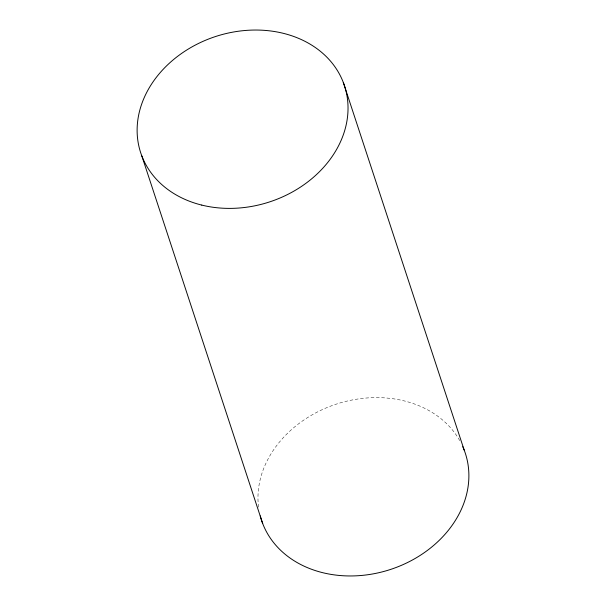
<?xml version="1.0" encoding="UTF-8"?>
<svg xmlns="http://www.w3.org/2000/svg" width="606" height="606" viewBox="0 0 606 606"><rect width="100%" height="100%" fill="white"/><g stroke="black" fill="none" stroke-linecap="round" stroke-linejoin="round"><path stroke-width="0.45" stroke-dasharray="3.03 2.27" d="M258.557 507.139A107.262 86.999 -18.2 0 1 336.338 404.111A107.262 86.999 -18.2 0 1 459.984 441.07"/><path stroke-width="0.91" d="M343.299 82.424L464.151 449.993M141.849 156.007L262.701 523.576M462.787 446.69A107.262 86.999 -18.2 0 1 392.067 568.936A107.262 86.999 -18.2 0 1 260.247 515.918M201.76 205.093A107.262 86.999 -18.2 0 0 347.193 97.089A107.262 86.999 -18.2 0 0 178.77 55.464A107.262 86.999 -18.2 0 0 201.76 205.093"/></g></svg>
